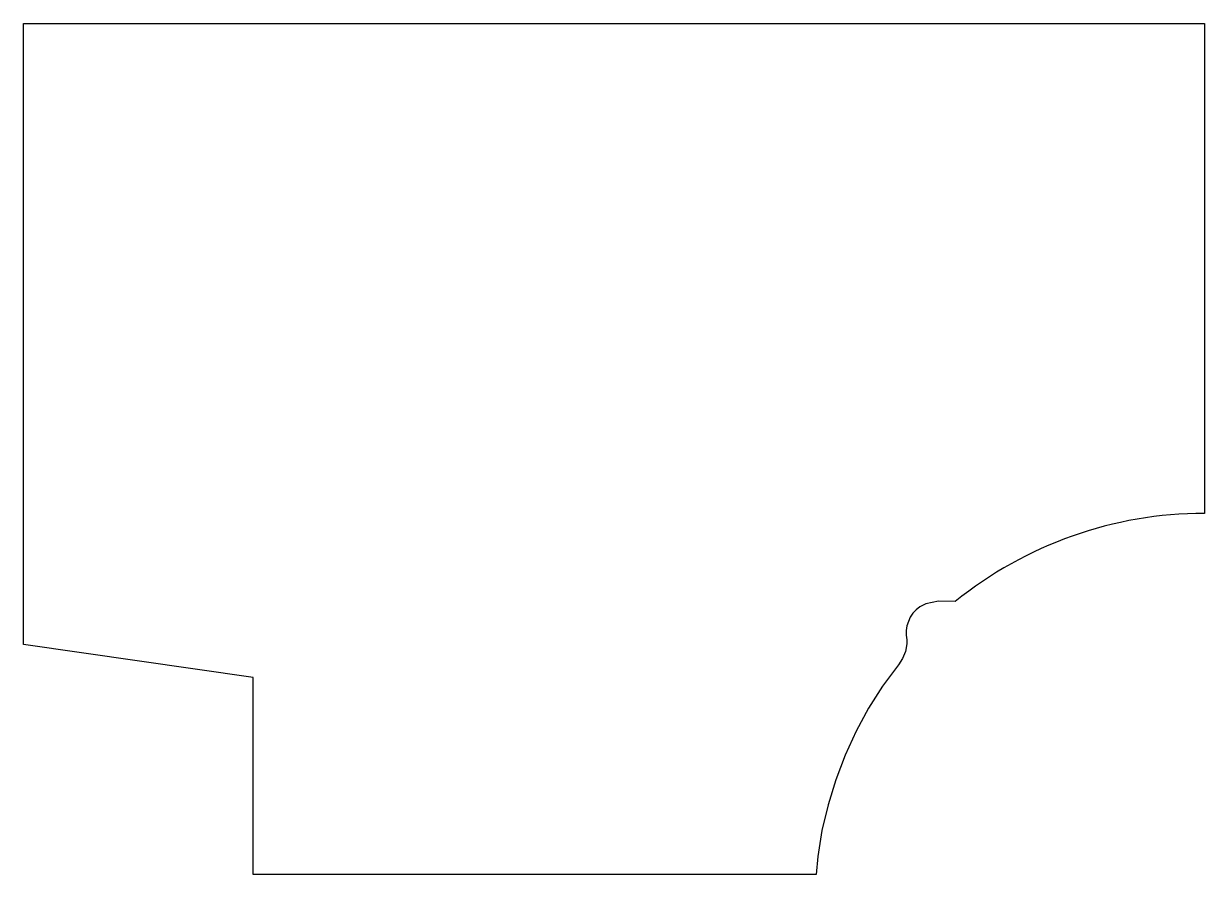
# Model space of a CAD drawing. Header units: inches. Extents: x 0 to 18, y 0 to 13.
import ezdxf

# ---------------------------------------------------------------- set-up
doc = ezdxf.new("R2010")
doc.units = ezdxf.units.IN
doc.header["$MEASUREMENT"] = 0
doc.layers.add('Default', color=18, linetype='Continuous', true_color=0x000000)

msp = doc.modelspace()

# ---------------------------------------------------------------- linework, layer by layer
at = {"layer": 'Default'}
for p, q in [((0, 3.5), (0, 5.5)), ((13.752, 4.122), (13.661, 4.077)), ((3.5, 3), (0, 3.5)), ((13.462, 3.512), (13.443, 3.398)), ((13.466, 3.573), (13.462, 3.512)), ((13.396, 3.288), (13.335, 3.191)), ((13.443, 3.398), (13.396, 3.288)), ((13.335, 3.191), (13.095, 2.87)), ((3.5, 0), (3.5, 3)), ((13.095, 2.87), (12.882, 2.531)), ((12.882, 2.531), (12.691, 2.18)), ((12.691, 2.18), (12.526, 1.817)), ((12.526, 1.817), (12.382, 1.442)), ((12.382, 1.442), (12.266, 1.062)), ((12.266, 1.062), (12.169, 0.67)), ((12.169, 0.67), (12.107, 0.273)), ((12.107, 0.273), (12.082, 0)), ((12.071, 0), (3.5, 0))]:
    msp.add_line(p, q, dxfattribs=at)
for points in [[(0, 5.5), (0, 12.962)], [(0, 12.962), (18, 12.962)], [(18, 12.962), (18, 5.5)], [(13.949, 4.161), (13.752, 4.122)], [(14.202, 4.156), (13.949, 4.161)], [(12.082, 0), (12.071, 0)]]:
    msp.add_lwpolyline(points, dxfattribs=at)
for centre, radius, start, end in [((18, -0.538), 6.038, 90, 128.9729), ((13.94, 3.679), 0.486, 124.9886, 192.5837)]:
    msp.add_arc(centre, radius, start, end, dxfattribs=at)

doc.saveas('drawing.dxf')
